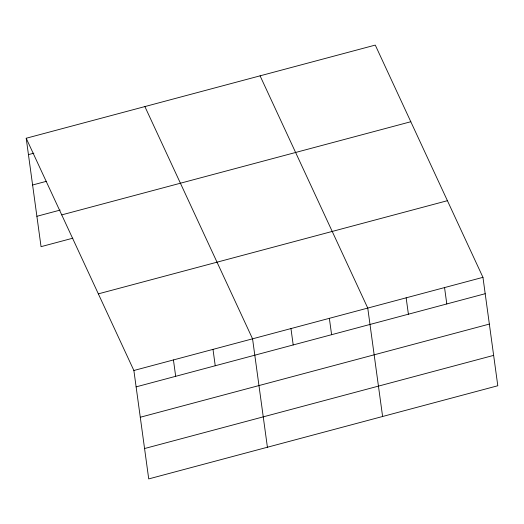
<?xml version="1.0" encoding="UTF-8"?>
<svg xmlns="http://www.w3.org/2000/svg" width="524" height="524" viewBox="0 0 524 524"><rect width="100%" height="100%" fill="white"/><g stroke="black" fill="none" stroke-linecap="round" stroke-linejoin="round"><path stroke-width="0.79" d="M26.2 138.251L375.276 45.09L482.951 277.334L497.8 385.749L148.724 478.91L133.875 370.494L26.2 138.251L41.049 246.666L72.856 238.178M28.44 154.626L33.87 153.178M32.606 184.998L46.564 181.271M36.89 216.294L60.162 210.078M61.734 214.892L410.809 121.732M98.342 293.859L447.417 200.692M133.875 370.494L482.951 277.334M136.116 386.869L485.191 293.709M140.281 417.242L489.351 324.081M144.565 448.537L493.641 355.377M260.081 75.836L367.756 308.079L382.605 416.488M144.886 106.575L252.561 338.825L267.41 447.234M444.549 287.584L446.795 303.953M406.152 297.829L408.399 314.204M329.36 318.323L331.6 334.698M290.958 328.574L293.204 344.949M212.999 349.384L215.24 365.752M173.437 359.942L175.678 376.311"/></g></svg>
